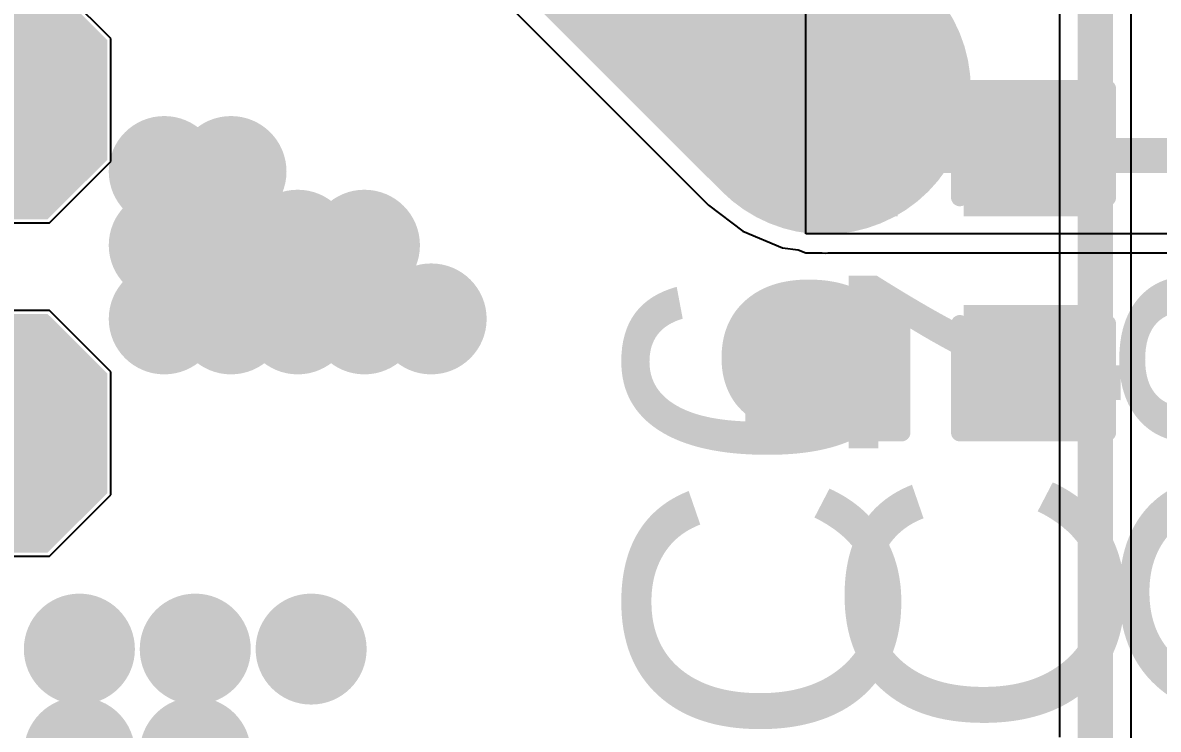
# Model space of a CAD drawing. Header units: millimetres. Extents: x -23 to 83, y -38 to 11.
# Drawn here: x -15.68 to -7.47, y -17.27 to -12.16 of the extents above; entities that cross this region are included whole.
import ezdxf

# ---------------------------------------------------------------- set-up
doc = ezdxf.new("R2010")
doc.units = ezdxf.units.MM
for name, color, linetype in [('BottomLayer', 5, 'Continuous'), ('BottomPaste', 16, 'Continuous'), ('BottomSolder', 6, 'Continuous'), ('TopLayer', 1, 'Continuous'), ('TopOverlay', 2, 'Continuous'), ('TopPaste', 8, 'Continuous'), ('TopSolder', 216, 'Continuous'), ('ViaHoleLayer', 16, 'Continuous')]:
    doc.layers.add(name, color=color, linetype=linetype)
doc.styles.add('Arial', font='', dxfattribs={"height": 0.2})
doc.styles.get('Arial').set_extended_font_data('Arial')

# ---------------------------------------------------------------- blocks, each defined once
blk = doc.blocks.new('C___0603_18')
at = {"layer": 'TopLayer'}
for points in [[(-0.381, 0.4445), (-0.381, -0.4445), (-1.143, -0.4445), (-1.143, 0.4445)], [(1.143, 0.4445), (1.143, -0.4445), (0.381, -0.4445), (0.381, 0.4445)]]:
    blk.add_hatch(color=1, dxfattribs=at).paths.add_polyline_path(points)
at = {"layer": 'TopPaste'}
for points in [[(-0.381, 0.4445), (-0.381, -0.4445), (-1.143, -0.4445), (-1.143, 0.4445)], [(1.143, 0.4445), (1.143, -0.4445), (0.381, -0.4445), (0.381, 0.4445)]]:
    blk.add_hatch(color=8, dxfattribs=at).paths.add_polyline_path(points)
at = {"layer": 'TopSolder'}
for points in [[(-0.321, 0.5045), (-0.321, -0.5045), (-1.203, -0.5045), (-1.203, 0.5045)], [(1.203, 0.5045), (1.203, -0.5045), (0.321, -0.5045), (0.321, 0.5045)]]:
    blk.add_hatch(color=216, dxfattribs=at).paths.add_polyline_path(points)
at = {"layer": 'TopOverlay', "const_width": 0.127}
for points in [[(-1.2446, 0.5334), (-1.2446, -0.5334)], [(-1.2446, 0.5334), (-0.4572, 0.5334)], [(0.4572, 0.5334), (1.2446, 0.5334)], [(1.2446, 0.5334), (1.2446, -0.5334)], [(-1.2446, -0.5334), (-0.4572, -0.5334)], [(0.4572, -0.5334), (1.2446, -0.5334)]]:
    blk.add_lwpolyline(points, dxfattribs=at)
at = {"layer": 'TopOverlay', "const_width": 0.0635}
for points in [[(-1.2764, 0.5334, 1), (-1.2128, 0.5334, 1)], [(-1.2764, 0.5334, 1), (-1.2128, 0.5334, 1)], [(-0.4889, 0.5334, 1), (-0.4254, 0.5334, 1)], [(0.4254, 0.5334, 1), (0.4889, 0.5334, 1)], [(1.2128, 0.5334, 1), (1.2764, 0.5334, 1)], [(1.2128, 0.5334, 1), (1.2764, 0.5334, 1)], [(-1.2764, -0.5334, 1), (-1.2128, -0.5334, 1)], [(-1.2764, -0.5334, 1), (-1.2128, -0.5334, 1)], [(-0.4889, -0.5334, 1), (-0.4254, -0.5334, 1)], [(0.4254, -0.5334, 1), (0.4889, -0.5334, 1)], [(1.2128, -0.5334, 1), (1.2764, -0.5334, 1)], [(1.2128, -0.5334, 1), (1.2764, -0.5334, 1)]]:
    blk.add_lwpolyline(points, format="xyb", close=True, dxfattribs=at)
blk = doc.blocks.new('C___0603_19')
at = {"layer": 'TopLayer'}
for points in [[(-0.381, 0.4445), (-0.381, -0.4445), (-1.143, -0.4445), (-1.143, 0.4445)], [(1.143, 0.4445), (1.143, -0.4445), (0.381, -0.4445), (0.381, 0.4445)]]:
    blk.add_hatch(color=1, dxfattribs=at).paths.add_polyline_path(points)
at = {"layer": 'TopPaste'}
for points in [[(-0.381, 0.4445), (-0.381, -0.4445), (-1.143, -0.4445), (-1.143, 0.4445)], [(1.143, 0.4445), (1.143, -0.4445), (0.381, -0.4445), (0.381, 0.4445)]]:
    blk.add_hatch(color=8, dxfattribs=at).paths.add_polyline_path(points)
at = {"layer": 'TopSolder'}
for points in [[(-0.321, 0.5045), (-0.321, -0.5045), (-1.203, -0.5045), (-1.203, 0.5045)], [(1.203, 0.5045), (1.203, -0.5045), (0.321, -0.5045), (0.321, 0.5045)]]:
    blk.add_hatch(color=216, dxfattribs=at).paths.add_polyline_path(points)
at = {"layer": 'TopOverlay', "const_width": 0.127}
for points in [[(-1.2446, 0.5334), (-0.4572, 0.5334)], [(-1.2446, 0.5334), (-1.2446, -0.5334)], [(0.4572, 0.5334), (1.2446, 0.5334)], [(1.2446, 0.5334), (1.2446, -0.5334)], [(-1.2446, -0.5334), (-0.4572, -0.5334)], [(0.4572, -0.5334), (1.2446, -0.5334)]]:
    blk.add_lwpolyline(points, dxfattribs=at)
at = {"layer": 'TopOverlay', "const_width": 0.0635}
for points in [[(-1.2764, 0.5334, 1), (-1.2128, 0.5334, 1)], [(-1.2764, 0.5334, 1), (-1.2128, 0.5334, 1)], [(-0.4889, 0.5334, 1), (-0.4254, 0.5334, 1)], [(0.4254, 0.5334, 1), (0.4889, 0.5334, 1)], [(1.2128, 0.5334, 1), (1.2764, 0.5334, 1)], [(1.2128, 0.5334, 1), (1.2764, 0.5334, 1)], [(-1.2764, -0.5334, 1), (-1.2128, -0.5334, 1)], [(-1.2764, -0.5334, 1), (-1.2128, -0.5334, 1)], [(-0.4889, -0.5334, 1), (-0.4254, -0.5334, 1)], [(0.4254, -0.5334, 1), (0.4889, -0.5334, 1)], [(1.2128, -0.5334, 1), (1.2764, -0.5334, 1)], [(1.2128, -0.5334, 1), (1.2764, -0.5334, 1)]]:
    blk.add_lwpolyline(points, format="xyb", close=True, dxfattribs=at)
blk = doc.blocks.new('T__________B_84')
at = {"layer": 'BottomLayer'}
blk.add_hatch(color=5, dxfattribs=at).paths.add_polyline_path([(0.381, 0.762), (-0.381, 0.762), (-0.762, 0.381), (-0.762, -0.381), (-0.381, -0.762), (0.381, -0.762), (0.762, -0.381), (0.762, 0.381)])
at = {"layer": 'BottomPaste'}
blk.add_hatch(color=16, dxfattribs=at).paths.add_polyline_path([(0.381, 0.762), (-0.381, 0.762), (-0.762, 0.381), (-0.762, -0.381), (-0.381, -0.762), (0.381, -0.762), (0.762, -0.381), (0.762, 0.381)])
at = {"layer": 'BottomSolder'}
blk.add_hatch(color=6, dxfattribs=at).paths.add_polyline_path([(0.4318, 0.8636), (-0.4318, 0.8636), (-0.8636, 0.4318), (-0.8636, -0.4318), (-0.4318, -0.8636), (0.4318, -0.8636), (0.8636, -0.4318), (0.8636, 0.4318)])
blk = doc.blocks.new('T__________B_85')
at = {"layer": 'BottomLayer'}
blk.add_hatch(color=5, dxfattribs=at).paths.add_polyline_path([(0.381, 0.762), (-0.381, 0.762), (-0.762, 0.381), (-0.762, -0.381), (-0.381, -0.762), (0.381, -0.762), (0.762, -0.381), (0.762, 0.381)])
at = {"layer": 'BottomPaste'}
blk.add_hatch(color=16, dxfattribs=at).paths.add_polyline_path([(0.381, 0.762), (-0.381, 0.762), (-0.762, 0.381), (-0.762, -0.381), (-0.381, -0.762), (0.381, -0.762), (0.762, -0.381), (0.762, 0.381)])
at = {"layer": 'BottomSolder'}
blk.add_hatch(color=6, dxfattribs=at).paths.add_polyline_path([(0.4318, 0.8636), (-0.4318, 0.8636), (-0.8636, 0.4318), (-0.8636, -0.4318), (-0.4318, -0.8636), (0.4318, -0.8636), (0.8636, -0.4318), (0.8636, 0.4318)])

msp = doc.modelspace()

# ---------------------------------------------------------------- hatches: boundary and pattern name
at = {"layer": 'BottomLayer'}
h = msp.add_hatch(color=5, dxfattribs=at)
edge = h.paths.add_edge_path()
edge.add_arc((-14.6558, -13.2334), 0.3, 0, 360)
h = msp.add_hatch(color=5, dxfattribs=at)
edge = h.paths.add_edge_path()
edge.add_arc((-14.1732, -13.2334), 0.3, 0, 360)
h = msp.add_hatch(color=5, dxfattribs=at)
edge = h.paths.add_edge_path()
edge.add_arc((-14.6558, -13.7668), 0.3, 0, 360)
h = msp.add_hatch(color=5, dxfattribs=at)
edge = h.paths.add_edge_path()
edge.add_arc((-14.1732, -13.7668), 0.3, 0, 360)
h = msp.add_hatch(color=5, dxfattribs=at)
edge = h.paths.add_edge_path()
edge.add_arc((-13.6906, -13.7668), 0.3, 0, 360)
h = msp.add_hatch(color=5, dxfattribs=at)
edge = h.paths.add_edge_path()
edge.add_arc((-13.208, -13.7668), 0.3, 0, 360)
h = msp.add_hatch(color=5, dxfattribs=at)
edge = h.paths.add_edge_path()
edge.add_arc((-14.6558, -14.3002), 0.3, 0, 360)
h = msp.add_hatch(color=5, dxfattribs=at)
edge = h.paths.add_edge_path()
edge.add_arc((-14.1732, -14.3002), 0.3, 0, 360)
h = msp.add_hatch(color=5, dxfattribs=at)
edge = h.paths.add_edge_path()
edge.add_arc((-13.6906, -14.3002), 0.3, 0, 360)
h = msp.add_hatch(color=5, dxfattribs=at)
edge = h.paths.add_edge_path()
edge.add_arc((-13.208, -14.3002), 0.3, 0, 360)
h = msp.add_hatch(color=5, dxfattribs=at)
edge = h.paths.add_edge_path()
edge.add_arc((-12.7254, -14.3002), 0.3, 0, 360)
h = msp.add_hatch(color=5, dxfattribs=at)
edge = h.paths.add_edge_path()
edge.add_arc((-15.2698, -16.6905), 0.3, 0, 360)
h = msp.add_hatch(color=5, dxfattribs=at)
edge = h.paths.add_edge_path()
edge.add_arc((-14.4316, -16.6905), 0.3, 0, 360)
h = msp.add_hatch(color=5, dxfattribs=at)
edge = h.paths.add_edge_path()
edge.add_arc((-13.5934, -16.6905), 0.3, 0, 360)
h = msp.add_hatch(color=5, dxfattribs=at)
edge = h.paths.add_edge_path()
edge.add_arc((-15.2698, -17.4398), 0.3, 0, 360)
h = msp.add_hatch(color=5, dxfattribs=at)
edge = h.paths.add_edge_path()
edge.add_arc((-14.4316, -17.4398), 0.3, 0, 360)
at = {"layer": 'BottomSolder'}
h = msp.add_hatch(color=6, dxfattribs=at)
edge = h.paths.add_edge_path()
edge.add_arc((-14.6558, -13.2334), 0.4016, 0, 360)
h = msp.add_hatch(color=6, dxfattribs=at)
edge = h.paths.add_edge_path()
edge.add_arc((-14.1732, -13.2334), 0.4016, 0, 360)
h = msp.add_hatch(color=6, dxfattribs=at)
edge = h.paths.add_edge_path()
edge.add_arc((-14.6558, -13.7668), 0.4016, 0, 360)
h = msp.add_hatch(color=6, dxfattribs=at)
edge = h.paths.add_edge_path()
edge.add_arc((-14.1732, -13.7668), 0.4016, 0, 360)
h = msp.add_hatch(color=6, dxfattribs=at)
edge = h.paths.add_edge_path()
edge.add_arc((-13.6906, -13.7668), 0.4016, 0, 360)
h = msp.add_hatch(color=6, dxfattribs=at)
edge = h.paths.add_edge_path()
edge.add_arc((-13.208, -13.7668), 0.4016, 0, 360)
h = msp.add_hatch(color=6, dxfattribs=at)
edge = h.paths.add_edge_path()
edge.add_arc((-14.6558, -14.3002), 0.4016, 0, 360)
h = msp.add_hatch(color=6, dxfattribs=at)
edge = h.paths.add_edge_path()
edge.add_arc((-14.1732, -14.3002), 0.4016, 0, 360)
h = msp.add_hatch(color=6, dxfattribs=at)
edge = h.paths.add_edge_path()
edge.add_arc((-13.6906, -14.3002), 0.4016, 0, 360)
h = msp.add_hatch(color=6, dxfattribs=at)
edge = h.paths.add_edge_path()
edge.add_arc((-13.208, -14.3002), 0.4016, 0, 360)
h = msp.add_hatch(color=6, dxfattribs=at)
edge = h.paths.add_edge_path()
edge.add_arc((-12.7254, -14.3002), 0.4016, 0, 360)
h = msp.add_hatch(color=6, dxfattribs=at)
edge = h.paths.add_edge_path()
edge.add_arc((-15.2698, -16.6905), 0.4016, 0, 360)
h = msp.add_hatch(color=6, dxfattribs=at)
edge = h.paths.add_edge_path()
edge.add_arc((-14.4316, -16.6905), 0.4016, 0, 360)
h = msp.add_hatch(color=6, dxfattribs=at)
edge = h.paths.add_edge_path()
edge.add_arc((-13.5934, -16.6905), 0.4016, 0, 360)
h = msp.add_hatch(color=6, dxfattribs=at)
edge = h.paths.add_edge_path()
edge.add_arc((-15.2698, -17.4398), 0.4016, 0, 360)
h = msp.add_hatch(color=6, dxfattribs=at)
edge = h.paths.add_edge_path()
edge.add_arc((-14.4316, -17.4398), 0.4016, 0, 360)
at = {"layer": 'TopLayer'}
h = msp.add_hatch(color=1, dxfattribs=at)
edge = h.paths.add_edge_path()
edge.add_arc((-14.6558, -13.2334), 0.3, 0, 360)
h = msp.add_hatch(color=1, dxfattribs=at)
edge = h.paths.add_edge_path()
edge.add_arc((-14.1732, -13.2334), 0.3, 0, 360)
h = msp.add_hatch(color=1, dxfattribs=at)
edge = h.paths.add_edge_path()
edge.add_arc((-14.6558, -13.7668), 0.3, 0, 360)
h = msp.add_hatch(color=1, dxfattribs=at)
edge = h.paths.add_edge_path()
edge.add_arc((-14.1732, -13.7668), 0.3, 0, 360)
h = msp.add_hatch(color=1, dxfattribs=at)
edge = h.paths.add_edge_path()
edge.add_arc((-13.6906, -13.7668), 0.3, 0, 360)
h = msp.add_hatch(color=1, dxfattribs=at)
edge = h.paths.add_edge_path()
edge.add_arc((-13.208, -13.7668), 0.3, 0, 360)
h = msp.add_hatch(color=1, dxfattribs=at)
edge = h.paths.add_edge_path()
edge.add_arc((-14.6558, -14.3002), 0.3, 0, 360)
h = msp.add_hatch(color=1, dxfattribs=at)
edge = h.paths.add_edge_path()
edge.add_arc((-14.1732, -14.3002), 0.3, 0, 360)
h = msp.add_hatch(color=1, dxfattribs=at)
edge = h.paths.add_edge_path()
edge.add_arc((-13.6906, -14.3002), 0.3, 0, 360)
h = msp.add_hatch(color=1, dxfattribs=at)
edge = h.paths.add_edge_path()
edge.add_arc((-13.208, -14.3002), 0.3, 0, 360)
h = msp.add_hatch(color=1, dxfattribs=at)
edge = h.paths.add_edge_path()
edge.add_arc((-12.7254, -14.3002), 0.3, 0, 360)
h = msp.add_hatch(color=1, dxfattribs=at)
edge = h.paths.add_edge_path()
edge.add_arc((-15.2698, -16.6905), 0.3, 0, 360)
h = msp.add_hatch(color=1, dxfattribs=at)
edge = h.paths.add_edge_path()
edge.add_arc((-14.4316, -16.6905), 0.3, 0, 360)
h = msp.add_hatch(color=1, dxfattribs=at)
edge = h.paths.add_edge_path()
edge.add_arc((-13.5934, -16.6905), 0.3, 0, 360)
h = msp.add_hatch(color=1, dxfattribs=at)
edge = h.paths.add_edge_path()
edge.add_arc((-15.2698, -17.4398), 0.3, 0, 360)
h = msp.add_hatch(color=1, dxfattribs=at)
edge = h.paths.add_edge_path()
edge.add_arc((-14.4316, -17.4398), 0.3, 0, 360)
at = {"layer": 'TopSolder'}
h = msp.add_hatch(color=216, dxfattribs=at)
edge = h.paths.add_edge_path()
edge.add_arc((-14.6558, -13.2334), 0.4016, 0, 360)
h = msp.add_hatch(color=216, dxfattribs=at)
edge = h.paths.add_edge_path()
edge.add_arc((-14.1732, -13.2334), 0.4016, 0, 360)
h = msp.add_hatch(color=216, dxfattribs=at)
edge = h.paths.add_edge_path()
edge.add_arc((-14.6558, -13.7668), 0.4016, 0, 360)
h = msp.add_hatch(color=216, dxfattribs=at)
edge = h.paths.add_edge_path()
edge.add_arc((-14.1732, -13.7668), 0.4016, 0, 360)
h = msp.add_hatch(color=216, dxfattribs=at)
edge = h.paths.add_edge_path()
edge.add_arc((-13.6906, -13.7668), 0.4016, 0, 360)
h = msp.add_hatch(color=216, dxfattribs=at)
edge = h.paths.add_edge_path()
edge.add_arc((-13.208, -13.7668), 0.4016, 0, 360)
h = msp.add_hatch(color=216, dxfattribs=at)
edge = h.paths.add_edge_path()
edge.add_arc((-14.6558, -14.3002), 0.4016, 0, 360)
h = msp.add_hatch(color=216, dxfattribs=at)
edge = h.paths.add_edge_path()
edge.add_arc((-14.1732, -14.3002), 0.4016, 0, 360)
h = msp.add_hatch(color=216, dxfattribs=at)
edge = h.paths.add_edge_path()
edge.add_arc((-13.6906, -14.3002), 0.4016, 0, 360)
h = msp.add_hatch(color=216, dxfattribs=at)
edge = h.paths.add_edge_path()
edge.add_arc((-13.208, -14.3002), 0.4016, 0, 360)
h = msp.add_hatch(color=216, dxfattribs=at)
edge = h.paths.add_edge_path()
edge.add_arc((-12.7254, -14.3002), 0.4016, 0, 360)
h = msp.add_hatch(color=216, dxfattribs=at)
edge = h.paths.add_edge_path()
edge.add_arc((-15.2698, -16.6905), 0.4016, 0, 360)
h = msp.add_hatch(color=216, dxfattribs=at)
edge = h.paths.add_edge_path()
edge.add_arc((-14.4316, -16.6905), 0.4016, 0, 360)
h = msp.add_hatch(color=216, dxfattribs=at)
edge = h.paths.add_edge_path()
edge.add_arc((-13.5934, -16.6905), 0.4016, 0, 360)
h = msp.add_hatch(color=216, dxfattribs=at)
edge = h.paths.add_edge_path()
edge.add_arc((-15.2698, -17.4398), 0.4016, 0, 360)
h = msp.add_hatch(color=216, dxfattribs=at)
edge = h.paths.add_edge_path()
edge.add_arc((-14.4316, -17.4398), 0.4016, 0, 360)
at = {"layer": 'ViaHoleLayer'}
h = msp.add_hatch(color=16, dxfattribs=at)
edge = h.paths.add_edge_path()
edge.add_arc((-14.6558, -13.2334), 0.15, 0, 360)
h = msp.add_hatch(color=16, dxfattribs=at)
edge = h.paths.add_edge_path()
edge.add_arc((-14.1732, -13.2334), 0.15, 0, 360)
h = msp.add_hatch(color=16, dxfattribs=at)
edge = h.paths.add_edge_path()
edge.add_arc((-14.6558, -13.7668), 0.15, 0, 360)
h = msp.add_hatch(color=16, dxfattribs=at)
edge = h.paths.add_edge_path()
edge.add_arc((-14.1732, -13.7668), 0.15, 0, 360)
h = msp.add_hatch(color=16, dxfattribs=at)
edge = h.paths.add_edge_path()
edge.add_arc((-13.6906, -13.7668), 0.15, 0, 360)
h = msp.add_hatch(color=16, dxfattribs=at)
edge = h.paths.add_edge_path()
edge.add_arc((-13.208, -13.7668), 0.15, 0, 360)
h = msp.add_hatch(color=16, dxfattribs=at)
edge = h.paths.add_edge_path()
edge.add_arc((-14.6558, -14.3002), 0.15, 0, 360)
h = msp.add_hatch(color=16, dxfattribs=at)
edge = h.paths.add_edge_path()
edge.add_arc((-14.1732, -14.3002), 0.15, 0, 360)
h = msp.add_hatch(color=16, dxfattribs=at)
edge = h.paths.add_edge_path()
edge.add_arc((-13.6906, -14.3002), 0.15, 0, 360)
h = msp.add_hatch(color=16, dxfattribs=at)
edge = h.paths.add_edge_path()
edge.add_arc((-13.208, -14.3002), 0.15, 0, 360)
h = msp.add_hatch(color=16, dxfattribs=at)
edge = h.paths.add_edge_path()
edge.add_arc((-12.7254, -14.3002), 0.15, 0, 360)
h = msp.add_hatch(color=16, dxfattribs=at)
edge = h.paths.add_edge_path()
edge.add_arc((-15.2698, -16.6905), 0.15, 0, 360)
h = msp.add_hatch(color=16, dxfattribs=at)
edge = h.paths.add_edge_path()
edge.add_arc((-14.4316, -16.6905), 0.15, 0, 360)
h = msp.add_hatch(color=16, dxfattribs=at)
edge = h.paths.add_edge_path()
edge.add_arc((-13.5934, -16.6905), 0.15, 0, 360)

# ---------------------------------------------------------------- linework, layer by layer
at = {"layer": 'BottomLayer'}
for p, q in [((-15.0419, -12.271), (-15.4864, -11.8265)), ((-8.1796, -11.9061), (-8.1796, -17.3277)), ((-7.6616, -17.4349), (-7.6616, -11.9061)), ((-15.0419, -13.16), (-15.0419, -12.271)), ((-15.4864, -13.6045), (-15.0419, -13.16)), ((-16.3754, -13.6045), (-15.4864, -13.6045)), ((-15.4864, -14.2395), (-16.3754, -14.2395)), ((-15.0419, -14.684), (-15.4864, -14.2395)), ((-15.0419, -15.573), (-15.0419, -14.684)), ((-15.4864, -16.0175), (-15.0419, -15.573)), ((-16.3754, -16.0175), (-15.4864, -16.0175))]:
    msp.add_line(p, q, dxfattribs=at)
at = {"layer": 'BottomLayer', "const_width": 0.254}
msp.add_lwpolyline([(-7.9206, -17.4349), (-7.9206, -11.5612)], dxfattribs=at)
at = {"layer": 'TopLayer'}
for p, q in [((-10.0151, -13.6852), (-10.0151, -11.2468)), ((-12.6585, -11.536), (-10.7181, -13.4763)), ((-10.7181, -13.4763), (-10.4714, -13.6656)), ((-10.4714, -13.6656), (-10.1841, -13.7847)), ((-4.2747, -13.6852), (-10.0151, -13.6852)), ((-10.1841, -13.7847), (-10.0707, -13.7996)), ((-10.0707, -13.7996), (-10.0151, -13.8226)), ((-10.0151, -13.8226), (-9.8958, -13.8226)), ((-9.8958, -13.8226), (-9.8758, -13.8253)), ((-9.8758, -13.8253), (-9.8558, -13.8226)), ((-9.8558, -13.8226), (-4.2747, -13.8226))]:
    msp.add_line(p, q, dxfattribs=at)
for points, const_width in [([(-11.8161, -10.6937), (-9.8758, -12.634)], 2.1082), ([(-9.8552, -13.1166), (-9.8538, -13.1179)], 0.254), ([(-9.8538, -13.1179), (-6.5472, -13.1179)], 0.254)]:
    msp.add_lwpolyline(points, dxfattribs=dict(at, const_width=const_width))
for points, const_width in [([(-10.4028, -12.634, 1), (-9.3487, -12.634, 1)], 1.0541), ([(-9.9187, -13.1166, 1), (-9.7917, -13.1166, 1)], 0.127), ([(-9.9173, -13.1179, 1), (-9.7903, -13.1179, 1)], 0.127), ([(-9.9173, -13.1179, 1), (-9.7903, -13.1179, 1)], 0.127)]:
    msp.add_lwpolyline(points, format="xyb", close=True, dxfattribs=dict(at, const_width=const_width))

# ---------------------------------------------------------------- block references
for name, p, rotation in [('T__________B_85', (-15.9309, -12.7155), 270), ('C___0603_18', (-9.8552, -13.8786), 90), ('C___0603_19', (-8.3678, -13.8786), 90), ('T__________B_84', (-15.9309, -15.1285), 270)]:
    msp.add_blockref(name, p, dxfattribs=dict(rotation=rotation))

# ---------------------------------------------------------------- texts
at = {"layer": 'TopOverlay', "style": 'Arial'}
for s, p in [('C8', (-5.7498, -17.3398)), ('C6', (-9.3521, -17.4095)), ('C7', (-7.7369, -17.3643))]:
    msp.add_text(s, height=1.9685, rotation=90, dxfattribs=at).set_placement(p)

doc.saveas('drawing.dxf')
